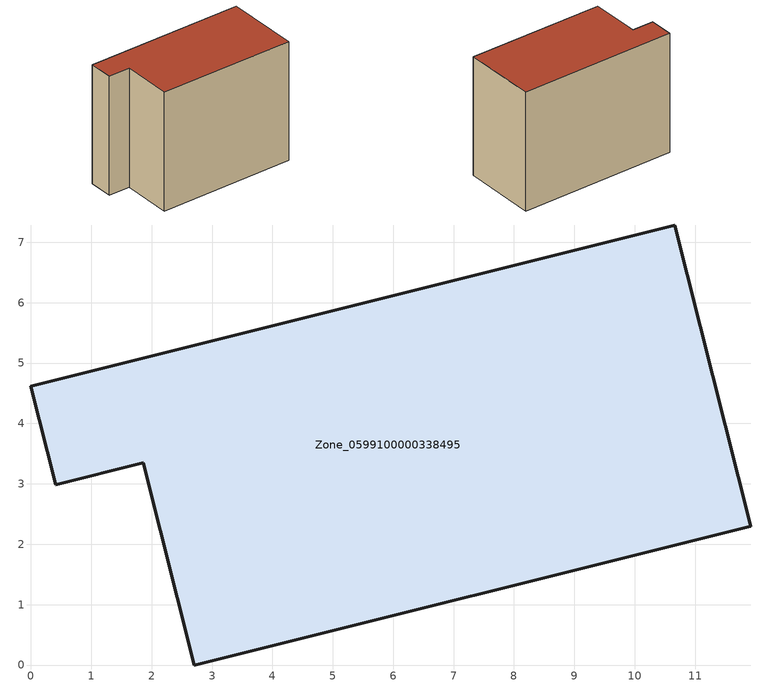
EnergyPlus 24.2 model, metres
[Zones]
Zone_0599100000338495
 floor ground (C_G): 0,4.62 10.66,7.29 11.92,2.3 2.71,0 1.86,3.35 0.41,2.99 z0
 wall outside (C_F): 10.66,7.29 0,4.62 0.41,2.99 1.86,3.35 2.71,0 11.92,2.3 10.66,7.29 z0:8.45
 roof outside (C_R): 11.92,2.3 10.66,7.29 0,4.62 0.41,2.99 1.86,3.35 2.71,0 z8.45
[BUILDING]
Pand.0599100000338495: North Axis=0; Terrain=City; Loads Convergence Tolerance Value=0.04; Temperature Convergence Tolerance Value=0.4; Solar Distribution=FullExterior; Maximum Number of Warmup Days=25; Minimum Number of Warmup Days=1
[Site:Location]
Rotterdam.The.Hague.AP_ZH_NLD Design_Conditions: Latitude=51.96; Longitude=4.45; Time Zone=1; Elevation=-4.5
[SITE:GROUNDTEMPERATURE:BUILDINGSURFACE]
18, 18, 18, 18, 18, 18, 18, 18, 18, 18, 18, 18
[MATERIAL] Thermal Absorptance=0.9; Solar Absorptance=0.7; Visible Absorptance=0.7
Name | Roughness | Thickness | Conductivity | Density | Specific Heat
G.TI.1992-2005 | MediumSmooth | 0.15 | 0.06 | 540 | 1210
F.TI.1992-2005 | Rough | 0.3 | 0.12 | 1920 | 840
R.TI.1992-2005 | MediumRough | 0.2 | 0.08 | 1500 | 1000
[CONSTRUCTION]
C_G: G.TI.1992-2005
C_F: F.TI.1992-2005
C_R: R.TI.1992-2005
[ZONE]
Zone_0599100000338495: Type=1; Multiplier=1; Ceiling Height=Autocalculate; Volume=Autocalculate; Floor Area=autocalculate; Part of Total Floor Area=Yes
[ZONEINFILTRATION:DESIGNFLOWRATE]
Infil_Zone_0599100000338495: Zone or ZoneList or Space or SpaceList=Zone_0599100000338495; Schedule=AlwaysOn; Design Flow Rate Calculation Method=Flow/Area; Flow Rate per Floor Area=0.0015; Constant Term Coefficient=1; Temperature Term Coefficient=0; Velocity Term Coefficient=0; Velocity Squared Term Coefficient=0
[HVACTEMPLATE:ZONE:IDEALLOADSAIRSYSTEM]
Zone_0599100000338495: Maximum Heating Supply Air Temperature=50; Minimum Cooling Supply Air Temperature=13; Maximum Heating Supply Air Humidity Ratio=0.0156; Minimum Cooling Supply Air Humidity Ratio=0.0077; Heating Limit=NoLimit; Cooling Limit=NoLimit; Dehumidification Control Type=ConstantSensibleHeatRatio; Cooling Sensible Heat Ratio=0.7; Dehumidification Setpoint=60; Humidification Control Type=None; Humidification Setpoint=30; Outdoor Air Method=None; Outdoor Air Flow Rate per Person=0.00944; Outdoor Air Flow Rate per Zone Floor Area=0; Outdoor Air Flow Rate per Zone=0; Demand Controlled Ventilation Type=None; Outdoor Air Economizer Type=NoEconomizer; Heat Recovery Type=None; Sensible Heat Recovery Effectiveness=0.7; Latent Heat Recovery Effectiveness=0.65
[ZONECONTROL:THERMOSTAT]
ThermostatControl_Zone_0599100000338495: Zone or ZoneList=Zone_0599100000338495; Control Type Schedule=DualSetpointControlType; Control 1=Thermostat_Zone_0599100000338495; Temperature Difference Between Cutout And Setpoint=0
[THERMOSTATSETPOINT:DUALSETPOINT]
Thermostat_Zone_0599100000338495: Heating Setpoint Temperature Schedule=HeatingSetpoint_Zone_0599100000338495; Cooling Setpoint Temperature Schedule=CoolingSetpoint_Zone_0599100000338495
[SCHEDULE:COMPACT]
HeatingSetpoint_Zone_0599100000338495: Through: 12/31, For: AllDays, Until: 24:00, 21
CoolingSetpoint_Zone_0599100000338495: Through: 12/31, For: AllDays, Until: 24:00, 24
DualSetpointControlType: Through: 12/31, For: AllDays, Until: 24:00, 4
AlwaysOn: Through: 12/31, For: AllDays, Until: 24:00, 1
